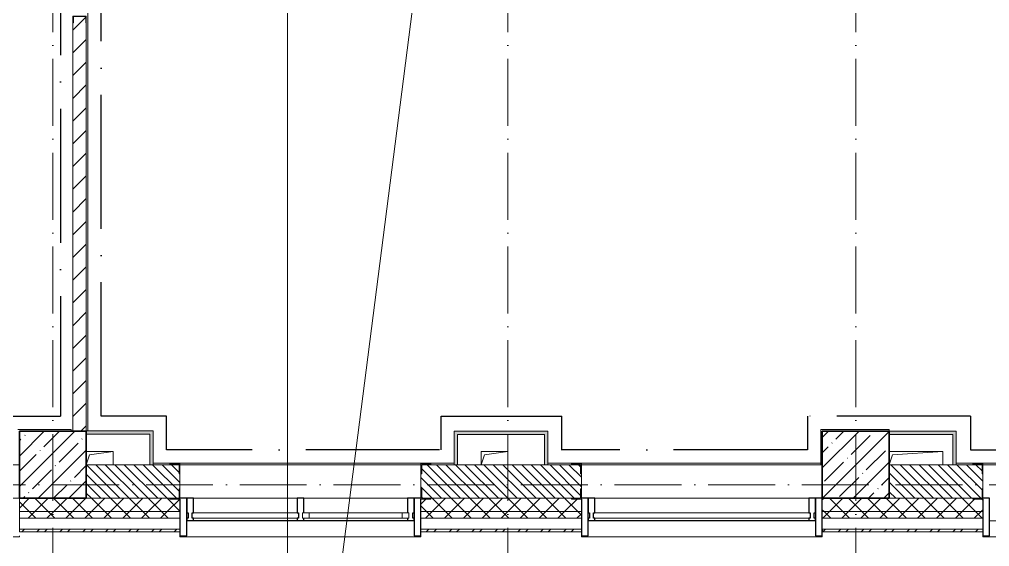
# Model space of a CAD drawing. Header units: millimetres. Extents: x -213536 to 1564669, y -45299 to 942238.
# Drawn here: x -188467 to -181217, y 183466 to 187402 of the extents above; entities that cross this region are included whole.
import ezdxf

# ---------------------------------------------------------------- set-up
doc = ezdxf.new("R2010")
doc.units = ezdxf.units.MM
for name, pattern in [('02 Штрихпунктирная _10 мм_', [1400, 1000, -200, 0, -200]), ('50_200_ШТРИХ_1Т_ш5_п1_п1_', [700, 500, -100, 0, -100]), ('Штрих короткий', [300, 150, -150])]:
    doc.linetypes.add(name, pattern=pattern)
for name, color, linetype, lineweight in [('0-1', 7, 'Continuous', 5), ('0-2', 7, 'Continuous', 9), ('Импосты витража', 7, 'Continuous', 9), ('Импосты витража-1', 7, 'Continuous', 25), ('Каркас_Импост', 7, 'Continuous', 13), ('Каркас_Импост-1', 7, 'Continuous', 9), ('Несущие колонны', 7, 'Continuous', 9), ('Несущие колонны-1', 7, 'Continuous', 35), ('Обобщенные модели', 7, 'Continuous', 9), ('Общие ребра', 7, 'Continuous', 9), ('Окна', 7, 'Continuous', 9), ('Оси-2', 7, '50_200_ШТРИХ_1Т_ш5_п1_п1_', 9), ('Остекление-1', 7, 'Continuous', 9), ('Перемычка-1', 7, 'Штрих короткий', 9), ('Стены', 7, 'Continuous', 9), ('Стены-1', 7, 'Continuous', 13), ('Текстовые примечания', 7, 'Continuous', 9), ('Штриховка разреза-1', 7, 'Continuous', 9)]:
    doc.layers.add(name, color=color, linetype=linetype, lineweight=lineweight)
doc.layers.add('СТ-2_1', color=1, linetype='02 Штрихпунктирная _10 мм_', lineweight=90, true_color=0xff0000)
doc.layers.add('Штриховка разреза-4', color=1, linetype='Continuous', lineweight=9, true_color=0xff0000)
doc.layers.get('0-2').off()
pattern_1 = [(45, (0, 0), (-70.71068, 70.71068), []), (135, (0, 0), (-70.71068, -70.71068), [])]
pattern_2 = [(135, (0, 0), (-35.35534, -35.35534), [])]

# ---------------------------------------------------------------- blocks, each defined once
blk = doc.blocks.new('BSC_Колонна _Прямоугольная - 500х500-V70-АИ2_02_План отделки стен 2-го этажа _Часть 2_')
at = {"layer": 'Несущие колонны'}
h = blk.add_hatch(dxfattribs=at)
h.set_pattern_fill('FP_78', color=256, style=0, pattern_type=2)
h.set_pattern_definition([(45, (-22400, -150), (-114.0493, 114.0493), []), (45, (-22285.95, -150), (-114.0493, 114.0493), [201.613, -40.323, 3.353, -36.97])])
h.paths.add_polyline_path([(-250, -250), (250, -250), (250, 250), (-250, 250)], flags=0)
at = {"layer": 'Несущие колонны-1'}
for p, q in [((250, 250), (-250, 250)), ((-250, 250), (-250, -250)), ((250, -250), (250, 250)), ((-250, -250), (250, -250))]:
    blk.add_line(p, q, dxfattribs=at)
blk = doc.blocks.new('BSC_Колонна _Прямоугольная - 500х500-V96-АИ2_02_План отделки стен 2-го этажа _Часть 2_')
at = {"layer": 'Несущие колонны'}
h = blk.add_hatch(dxfattribs=at)
h.set_pattern_fill('FP_95', color=256, style=0, pattern_type=2)
h.set_pattern_definition([(45, (-28400, -150), (-114.04925, 114.04925), []), (45, (-28285.95, -150), (-114.04925, 114.04925), [201.613, -40.323, 3.353, -36.97])])
h.paths.add_polyline_path([(-250, -250), (250, -250), (250, 250), (-250, 250)], flags=0)
at = {"layer": 'Несущие колонны-1'}
for p, q in [((250, 250), (-250, 250)), ((-250, 250), (-250, -250)), ((250, -250), (250, 250)), ((-250, -250), (250, -250))]:
    blk.add_line(p, q, dxfattribs=at)
blk = doc.blocks.new('Проем_Дверь_Прямоугольный - 1800х2700h_оконные проемы-25805030-АИ2_02_План отделки стен 2-го этажа _Часть 2_')
at = {"layer": 'Перемычка-1'}
for p, q in [((900, 125), (-900, 125)), ((900, -125), (-900, -125))]:
    blk.add_line(p, q, dxfattribs=at)
blk = doc.blocks.new('PNS_Панель прямоугольная1 - Нр_Стекло - 40мм-25293744-АИ2_02_План отделки стен 2-го этажа _Часть 2_')
at = {"layer": 'Остекление-1'}
for p, q in [((-800, 40), (800, 40)), ((-810, 0), (810, 0)), ((800, 0), (-800, 0))]:
    blk.add_line(p, q, dxfattribs=at)
blk = doc.blocks.new('Прямоугольный импост - Импост структурный с накладкой - 150мм-25651488-АИ2_02_План отделки стен 2-го этажа _Часть 2_')
at = {"layer": 'Импосты витража'}
for p, q in [((44650, -100), (46250, -100)), ((44650, -267), (46250, -267))]:
    blk.add_line(p, q, dxfattribs=at)
blk = doc.blocks.new('Прямоугольный импост - Импост структурный с накладкой - 150мм-25651501-АИ2_02_План отделки стен 2-го этажа _Часть 2_')
at = {"layer": 'Импосты витража-1'}
for p, q in [((-25, 0), (-25, 17)), ((-25, 17), (25, 17)), ((-15, 0), (-25, 0)), ((-15, -40), (-15, 0)), ((25, 0), (15, 0)), ((15, 0), (15, -40)), ((25, 17), (25, 0)), ((-25, -150), (-25, -40)), ((-25, -40), (-15, -40)), ((15, -40), (25, -40)), ((25, -40), (25, -150)), ((25, -150), (-25, -150))]:
    blk.add_line(p, q, dxfattribs=at)
blk = doc.blocks.new('PNS_Панель прямоугольная2 - Нр_Стекло - 40мм-26243474-АИ2_02_План отделки стен 2-го этажа _Часть 2_')
at = {"layer": 'Каркас_Импост'}
for p, q in [((-397.5, 0), (-397.5, 40)), ((-397.5, 40), (-347.5, 40)), ((-347.5, 40), (-347.5, 0)), ((397.5, 40), (347.5, 40)), ((347.5, 40), (347.5, 0)), ((397.5, 0), (397.5, 40)), ((-347.5, 0), (-397.5, 0)), ((347.5, 0), (397.5, 0))]:
    blk.add_line(p, q, dxfattribs=at)
at = {"layer": 'Каркас_Импост-1'}
for p, q in [((-347.5, 40), (347.5, 40)), ((-347.5, 0), (347.5, 0))]:
    blk.add_line(p, q, dxfattribs=at)
blk = doc.blocks.new('Прямоугольный импост - Импост структурный с накладкой - 150мм-25647633-АИ2_02_План отделки стен 2-го этажа _Часть 2_')
at = {"layer": 'Импосты витража-1'}
for p, q in [((-25, 0), (-25, 17)), ((-25, 17), (25, 17)), ((-15, 0), (-25, 0)), ((-15, -40), (-15, 0)), ((25, 17), (25, 0)), ((-25, -150), (-25, -40)), ((-25, -40), (-15, -40)), ((25, -40), (25, -150)), ((25, -150), (-25, -150))]:
    blk.add_line(p, q, dxfattribs=at)
blk = doc.blocks.new('Прямоугольный импост - Импост структурный с накладкой - 150мм-25647642-АИ2_02_План отделки стен 2-го этажа _Часть 2_')
at = {"layer": 'Импосты витража'}
for p, q in [((42475, -100), (43250, -100)), ((42475, -267), (43250, -267))]:
    blk.add_line(p, q, dxfattribs=at)
blk = doc.blocks.new('Прямоугольный импост - Импост структурный с накладкой - 150мм-V150-АИ2_02_План отделки стен 2-го этажа _Часть 2_')
at = {"layer": 'Импосты витража-1'}
for p, q in [((-25, 0), (-25, 17)), ((-25, 17), (25, 17)), ((25, 0), (15, 0)), ((15, 0), (15, -40)), ((25, 17), (25, 0)), ((-25, -150), (-25, -40)), ((15, -40), (25, -40)), ((25, -40), (25, -150)), ((25, -150), (-25, -150))]:
    blk.add_line(p, q, dxfattribs=at)
blk = doc.blocks.new('PNS_Панель прямоугольная1 - Нр_Стекло - 40мм-25259299-АИ2_02_План отделки стен 2-го этажа _Часть 2_')
at = {"layer": 'Остекление-1'}
for p, q in [((-387.5, 40), (387.5, 40)), ((-397.5, 0), (397.5, 0)), ((387.5, 0), (-387.5, 0))]:
    blk.add_line(p, q, dxfattribs=at)
blk = doc.blocks.new('Прямоугольный импост - Импост структурный с накладкой - 150мм-25647644-АИ2_02_План отделки стен 2-го этажа _Часть 2_')
at = {"layer": 'Импосты витража-1'}
for p, q in [((-25, 0), (-25, 17)), ((-25, 17), (25, 17)), ((-15, 0), (-25, 0)), ((-15, -40), (-15, 0)), ((25, 0), (15, 0)), ((15, 0), (15, -40)), ((25, 17), (25, 0)), ((-25, -150), (-25, -40)), ((-25, -40), (-15, -40)), ((15, -40), (25, -40)), ((25, -40), (25, -150)), ((25, -150), (-25, -150))]:
    blk.add_line(p, q, dxfattribs=at)
blk = doc.blocks.new('Прямоугольный импост - Откос НВФ_50х280 мм-V159-АИ2_02_План отделки стен 2-го этажа _Часть 2_')
at = {"layer": 'Импосты витража-1'}
for p, q in [((-50, 130), (0, 130)), ((-50, -150), (-50, 130)), ((0, 130), (0, -150)), ((0, -150), (-50, -150))]:
    blk.add_line(p, q, dxfattribs=at)
blk = doc.blocks.new('Прямоугольный импост - Откос НВФ_50х280 мм-25995273-АИ2_02_План отделки стен 2-го этажа _Часть 2_')
at = {"layer": 'Импосты витража-1'}
for p, q in [((0, 130), (-50, 130)), ((-50, 130), (-50, -150)), ((0, -144), (0, 130)), ((-50, -150), (0, -150))]:
    blk.add_line(p, q, dxfattribs=at)
blk = doc.blocks.new('Прямоугольный импост - Откос НВФ_50х280 мм-25993838-АИ2_02_План отделки стен 2-го этажа _Часть 2_')
at = {"layer": 'Импосты витража-1'}
for p, q in [((0, 130), (-50, 130)), ((-50, 130), (-50, -150)), ((0, -144), (0, 130)), ((-50, -150), (0, -150))]:
    blk.add_line(p, q, dxfattribs=at)
blk = doc.blocks.new('Прямоугольный импост - Откос НВФ_50х280 мм-25993834-АИ2_02_План отделки стен 2-го этажа _Часть 2_')
at = {"layer": 'Импосты витража-1'}
for p, q in [((-50, 130), (0, 130)), ((-50, -150), (-50, 130)), ((0, 130), (0, -144)), ((0, -150), (-50, -150))]:
    blk.add_line(p, q, dxfattribs=at)
blk = doc.blocks.new('Фахверк_СКБ_Уголок - 250_2700-27497298-АИ2_02_План отделки стен 2-го этажа _Часть 2_')
at = {"layer": 'Обобщенные модели'}
for p, q in [((200, 181), (125, 181)), ((125, 181), (125, 106)), ((131, 106), (131, 175)), ((131, 175), (200, 175)), ((200, 175), (200, 181)), ((125, 106), (131, 106)), ((131, -6), (125, -6)), ((125, -6), (125, -81)), ((131, -75), (131, -6)), ((125, -81), (200, -81)), ((200, -75), (131, -75)), ((200, -81), (200, -75))]:
    blk.add_line(p, q, dxfattribs=at)
blk = doc.blocks.new('154_Фахверк_СКБ_Швеллер - Тип_100_3550-28487752-АИ2_02_План отделки стен 2-го этажа _Часть 2_')
at = {"layer": 'Обобщенные модели'}
for p, q in [((175, 50), (125, 50)), ((125, 50), (125, -50)), ((128, 47), (175, 47)), ((128, -47), (128, 47)), ((175, 47), (175, 50)), ((125, -50), (175, -50)), ((175, -47), (128, -47)), ((175, -50), (175, -47))]:
    blk.add_line(p, q, dxfattribs=at)
blk = doc.blocks.new('AR_Отверстие прямоугольное _в плите_ - AR_Отверстие прямоугольное _в плите_-30510712-АИ2_02_План отделки стен 2-го этажа _Часть 2_')
at = {"layer": 'Обобщенные модели'}
for p, q in [((100, 50), (-100, 50)), ((-100, -50), (-75, 25)), ((-75, 25), (100, 50)), ((100, -50), (100, 50))]:
    blk.add_line(p, q, dxfattribs=at)
blk = doc.blocks.new('AR_Отверстие прямоугольное _в плите_ - AR_Отверстие прямоугольное _в плите_-30511394-АИ2_02_План отделки стен 2-го этажа _Часть 2_')
at = {"layer": 'Обобщенные модели'}
for p, q in [((200, 50), (-200, 50)), ((-200, -50), (-175, 25)), ((-175, 25), (200, 50)), ((200, -50), (200, 50))]:
    blk.add_line(p, q, dxfattribs=at)
blk = doc.blocks.new('AR_Отверстие прямоугольное _в плите_ - AR_Отверстие прямоугольное _в плите_-V214-АИ2_02_План отделки стен 2-го этажа _Часть 2_')
at = {"layer": 'Обобщенные модели'}
for p, q in [((100, 50), (-100, 50)), ((-100, 50), (-100, -50)), ((-100, -50), (-75, 25)), ((-75, 25), (100, 50)), ((100, -50), (100, 50))]:
    blk.add_line(p, q, dxfattribs=at)
blk = doc.blocks.new('Отлив_СКБ - Отлив витража_120_НВФ-31885687-АИ2_02_План отделки стен 2-го этажа _Часть 2_')
at = {"layer": 'Окна'}
for p, q in [((1750, -2), (50, -2)), ((0, -120), (0, -113)), ((0, -120), (1800, -120)), ((1800, -113), (1800, -120))]:
    blk.add_line(p, q, dxfattribs=at)
blk = doc.blocks.new('0125-Р-ОО-Ш2-АР-о_23_10_2024_rvt-1-АИ2_02_План отделки стен 2-го этажа _Часть 2_')
at = {"layer": 'Штриховка разреза-1'}
h = blk.add_hatch(dxfattribs=at)
h.set_pattern_fill('FP_3', color=256, style=0, pattern_type=2)
h.set_pattern_definition([(45, (0, 0), (-84.8528, 84.8528), [])])
h.paths.add_polyline_path([(22550, 400), (22650, 400), (22650, 3450), (22647, 3450), (22647, 3497), (22553, 3497), (22553, 3450), (22550, 3450), (22550, 1416.9)], flags=0)
h.paths.add_polyline_path([(22650, 3500), (22649.2, 5854), (22642.4, 5854), (22642.4, 5895.5), (22557.6, 5895.5), (22557.6, 5854), (22550, 5854), (22550, 3500), (22647, 3500)], flags=0)
h.paths.add_polyline_path([(22647, 7053), (22647, 7100), (22553, 7100), (22553, 7053), (22644, 7053)], flags=0)
h = blk.add_hatch(dxfattribs=at)
h.set_pattern_fill('FP_2', color=256, style=0, pattern_type=2)
h.set_pattern_definition(pattern_2)
h.paths.add_polyline_path([(25779, -100), (26344, -100), (26344, -31), (26350, -31), (26350, 81), (26344, 81), (26344, 150), (25156, 150), (25156, 81), (25150, 81), (25150, -31), (25156, -31), (25156, -100), (25313, -100)], flags=0)
h.paths.add_polyline_path([(23344, -100), (23344, -31), (23350, -31), (23350, 81), (23344, 81), (23344, 150), (22650, 150), (22650, -100), (23275, -100)], flags=0)
h = blk.add_hatch(dxfattribs=at)
h.set_pattern_fill('FP_2', color=256, style=0, pattern_type=2)
h.set_pattern_definition(pattern_2)
h.paths.add_polyline_path([(29040.9, -100), (29344, -100), (29344, -31), (29350, -31), (29350, 81), (29344, 81), (29344, 150), (28650, 150), (28650, -100)], flags=0)
h = blk.add_hatch(dxfattribs=at)
h.set_pattern_fill('FP_81', color=256, style=0, pattern_type=2)
h.set_pattern_definition(pattern_1)
h.paths.add_polyline_path([(103134.1, -200), (103600, -200), (103600, -100), (94575, -100), (94575, -106), (94500, -106), (94500, -200), (102202.1, -200)], flags=0)
h.paths.add_polyline_path([(91850, -200), (92700, -200), (92700, -106), (92625, -106), (92625, -100), (84750, -100), (84750, -200), (91350, -200)], flags=0)
h.paths.add_polyline_path([(83562.3, -200), (83750, -200), (83750, -100), (82625, -100), (82625, -106), (82550, -106), (82550, -200), (83250, -200)], flags=0)
h.paths.add_polyline_path([(74750, -200), (74750, -100), (73425, -100), (73425, -106), (73350, -106), (73350, -200), (74242.4, -200)], flags=0)
h.paths.add_polyline_path([(71446.5, -200), (71550, -200), (71550, -106), (71475, -106), (71475, -100), (70425, -100), (70425, -106), (70350, -106), (70350, -200), (71200, -200)], flags=0)
h.paths.add_polyline_path([(67718.5, -200), (68549.7, -200), (68549.7, -106), (68475, -106), (68475, -100), (67425, -100), (67425, -106), (67350, -106), (67350, -200)], flags=0)
h.paths.add_polyline_path([(64700, -200), (65550, -200), (65550, -106), (65475, -106), (65475, -100), (64425, -100), (64425, -106), (64350, -106), (64350, -200), (64456.5, -200)], flags=0)
h.paths.add_polyline_path([(62550, -200), (62550, -106), (62475, -106), (62475, -100), (61425, -100), (61425, -106), (61350, -106), (61350, -200), (62126.6, -200)], flags=0)
h.paths.add_polyline_path([(56534.6, -200), (56550, -200), (56550, -106), (56475, -106), (56475, -100), (55425, -100), (55425, -106), (55350, -106), (55350, -200), (56200, -200)], flags=0)
h.paths.add_polyline_path([(53272.7, -200), (53550, -200), (53550, -106), (53475, -106), (53475, -100), (52425, -100), (52425, -106), (52350, -106), (52350, -200), (52806.7, -200)], flags=0)
h.paths.add_polyline_path([(50550, -200), (50550, -106), (50475, -106), (50475, -100), (49425, -100), (49425, -106), (49350, -106), (49350, -200), (50010.7, -200)], flags=0)
h.paths.add_polyline_path([(47475, -200), (47550, -200), (47550, -106), (47475, -106), (47475, -100), (46425, -100), (46425, -106), (46350, -106), (46350, -200), (47214.7, -200)], flags=0)
h.paths.add_polyline_path([(44550, -200), (44550, -106), (44475, -106), (44475, -100), (43425, -100), (43425, -106), (43350, -106), (43350, -200), (44418.8, -200)], flags=0)
h.paths.add_polyline_path([(40700, -200), (41550, -200), (41550, -106), (41475, -105.4), (41475, -100), (40150, -100), (40150, -200), (40690.8, -200)], flags=0)
h.paths.add_polyline_path([(38344, -200), (38350, -200), (38350, -106), (38275, -106), (38275, -100), (37150, -100), (37150, -200), (38275, -200)], flags=0)
h.paths.add_polyline_path([(35350, -200), (35350, -106), (35275, -106), (35275, -100), (34225, -100), (34225, -106), (34150, -106), (34150, -200), (35344, -200)], flags=0)
h.paths.add_polyline_path([(32275, -200), (32350, -200), (32350, -106), (32275, -106), (32275, -100), (31150, -100), (31150, -200), (31650, -200)], flags=0)
h.paths.add_polyline_path([(29350, -200), (29350, -106), (29275, -106), (29275, -100), (28150, -100), (28150, -200), (29344, -200)], flags=0)
h.paths.add_polyline_path([(25779, -200), (26350, -200), (26350, -106), (26275, -106), (26275, -100), (25225, -100), (25225, -106), (25150, -106), (25150, -200), (25313, -200)], flags=0)
h.paths.add_polyline_path([(22650, -200), (23350, -200), (23350, -106), (23275, -106), (23275, -100), (22150, -100), (22150, -200)], flags=0)
h.paths.add_polyline_path([(19255.1, -200), (20350, -200), (20350, -106), (20275, -106), (20275, -100), (19150, -100), (19150, -200)], flags=0)
h.paths.add_polyline_path([(16459.1, -200), (17350, -200), (17350, -106), (17275, -106), (17275, -100), (16225, -100), (16225, -106), (16150, -106), (16150, -200)], flags=0)
h.paths.add_polyline_path([(14595.1, -200), (15150, -200), (15150, -106), (15075, -106), (15075, -100), (9825, -100), (9825, -106), (9750, -106), (9750, -200), (13663.1, -200)], flags=0)
h.paths.add_polyline_path([(8150, -200), (8750, -200), (8750, -106), (8675, -106), (8675, -100), (-100, -100), (-100, -200), (8071.2, -200)], flags=0)
h = blk.add_hatch(dxfattribs=at)
h.set_pattern_fill('FP_81', color=256, style=0, pattern_type=2)
h.set_pattern_definition(pattern_1)
h.paths.add_polyline_path([(103600, -250), (103700, -250), (103700, -200), (94500, -200), (94500, -250), (103134.1, -250)], flags=0)
h.paths.add_polyline_path([(91950.2, -250), (92700, -250), (92700, -200), (84750, -200), (84750, -250), (91018.2, -250)], flags=0)
h.paths.add_polyline_path([(83562.3, -250), (83750, -250), (83750, -200), (82550, -200), (82550, -250), (82630.3, -250)], flags=0)
h.paths.add_polyline_path([(74242.4, -250), (74750, -250), (74750, -200), (73350, -200), (73350, -250), (73776.4, -250)], flags=0)
h.paths.add_polyline_path([(70350, -250), (71550, -250), (71550, -200), (70350, -200)], flags=0)
h.paths.add_polyline_path([(68549.7, -250), (68549.7, -200), (67350, -200), (67350, -250), (67718.5, -250)], flags=0)
h.paths.add_polyline_path([(64350, -250), (65550, -250), (65550, -200), (64350, -200)], flags=0)
h.paths.add_polyline_path([(62550, -250), (62550, -200), (61350, -200), (61350, -250), (62126.6, -250)], flags=0)
h.paths.add_polyline_path([(56550, -250), (56550, -200), (55350, -200), (55350, -250), (56534.6, -250)], flags=0)
h.paths.add_polyline_path([(53550, -250), (53550, -200), (52350, -200), (52350, -250), (53272.7, -250)], flags=0)
h.paths.add_polyline_path([(50550, -250), (50550, -200), (49350, -200), (49350, -250), (50010.7, -250)], flags=0)
h.paths.add_polyline_path([(47214.7, -250), (47550, -250), (47550, -200), (46350, -200), (46350, -250), (46748.7, -250)], flags=0)
h.paths.add_polyline_path([(43486.8, -250), (44550, -250), (44550, -200), (43350, -200), (43350, -250)], flags=0)
h.paths.add_polyline_path([(41550, -250), (41550, -200), (40150, -200), (40150, -250), (40690.8, -250)], flags=0)
h.paths.add_polyline_path([(37894.8, -250), (38350, -250), (38350, -200), (37150, -200), (37150, -250)], flags=0)
h.paths.add_polyline_path([(35098.9, -250), (35350, -250), (35350, -200), (34150, -200), (34150, -250), (34166.9, -250)], flags=0)
h.paths.add_polyline_path([(32302.9, -250), (32350, -250), (32350, -200), (31150, -200), (31150, -250), (31370.9, -250)], flags=0)
h.paths.add_polyline_path([(29040.9, -250), (29350, -250), (29350, -200), (28150, -200), (28150, -250), (28575, -250)], flags=0)
h.paths.add_polyline_path([(25313, -250), (26350, -250), (26350, -200), (25150, -200), (25150, -250)], flags=0)
h.paths.add_polyline_path([(22983, -250), (23350, -250), (23350, -200), (22150, -200), (22150, -250)], flags=0)
h.paths.add_polyline_path([(20350, -250), (20350, -200), (19150, -200), (19150, -250), (20187, -250)], flags=0)
h.paths.add_polyline_path([(17350, -250), (17350, -200), (16150, -200), (16150, -250), (16459.1, -250)], flags=0)
h.paths.add_polyline_path([(14595.1, -250), (15150, -250), (15150, -200), (9750, -200), (9750, -250), (13663.1, -250)], flags=0)
h.paths.add_polyline_path([(8537.2, -250), (8750, -250), (8750, -200), (-200, -200), (-200, -250), (8071.2, -250)], flags=0)
h = blk.add_hatch(dxfattribs=at)
h.set_pattern_fill('FP_80', color=256, style=0, pattern_type=2)
h.set_pattern_definition([(45, (0, 0), (-85.5366, 85.5366), []), (45, (57.02, 0), (-85.5366, 85.5366), [])])
h.paths.add_polyline_path([(40665, -350), (40665, -330), (40151, -330), (40151, -350)], flags=0)
h.paths.add_polyline_path([(38350, -350), (38350, -330), (37150, -330), (37150, -350), (37894.8, -350)], flags=0)
h.paths.add_polyline_path([(35350, -350), (35350, -330), (34151, -330), (34151, -350), (35098.9, -350)], flags=0)
h.paths.add_polyline_path([(31370.9, -350), (32350, -350), (32350, -330), (31150, -330), (31150, -350)], flags=0)
h.paths.add_polyline_path([(29040.9, -350), (29350, -350), (29350, -330), (28151, -330), (28151, -350), (28575, -350)], flags=0)
h.paths.add_polyline_path([(26245, -350), (26350, -350), (26350, -330), (25150, -330), (25150, -350), (25779, -350)], flags=0)
h.paths.add_polyline_path([(23350, -350), (23350, -330), (22150, -330), (22150, -350), (22983, -350)], flags=0)
h.paths.add_polyline_path([(20187, -350), (20350, -350), (20350, -330), (19150, -330), (19150, -350), (19255.1, -350)], flags=0)
h.paths.add_polyline_path([(17350, -350), (17350, -330), (16150, -330), (16150, -350), (16459.1, -350)], flags=0)
h.paths.add_polyline_path([(15150, -350), (15150, -330), (9750, -330), (9750, -350), (14595.1, -350)], flags=0)
h.paths.add_polyline_path([(8071.2, -350), (8750, -350), (8750, -330), (-330, -330), (-330, -350), (7139.2, -350)], flags=0)
at = {"layer": 'Общие ребра'}
for p, q in [((23275, -100), (22650, -100)), ((22650, -100), (23275, -100)), ((26275, -100), (25225, -100)), ((25225, -100), (26275, -100)), ((22150, -200), (23350, -200)), ((25150, -200), (26350, -200)), ((28150, -200), (29350, -200)), ((22150, -250), (23350, -250)), ((25150, -250), (26350, -250)), ((28150, -250), (29350, -250))]:
    blk.add_line(p, q, dxfattribs=at)
at = {"layer": 'Стены'}
for p, q in [((23350, 150), (25150, 150)), ((26350, 150), (28138, 150)), ((29350, 150), (31150, 150))]:
    blk.add_line(p, q, dxfattribs=at)
at = {"layer": 'Стены-1'}
for p, q in [((22550, 3450), (22550, 400)), ((22650, 400), (22650, 3450)), ((23275, 150), (22650, 150)), ((26275, 150), (25225, 150)), ((29275, 150), (28650, 150)), ((23350, -31), (23350, 81)), ((25150, 81), (25150, -31)), ((26350, -31), (26350, 81)), ((29350, -31), (29350, 81)), ((22150, -100), (22150, -330)), ((23350, -330), (23350, -106)), ((25150, -106), (25150, -330)), ((26350, -330), (26350, -106)), ((28150, -100), (28150, -330)), ((29275, -100), (28650, -100)), ((28650, -100), (29275, -100)), ((29350, -330), (29350, -106)), ((22150, -330), (23350, -330)), ((23350, -330), (22150, -330)), ((22150, -330), (22150, -350)), ((22150, -350), (23350, -350)), ((23350, -350), (23350, -330)), ((25150, -330), (26350, -330)), ((26350, -330), (25150, -330)), ((25150, -330), (25150, -350)), ((25150, -350), (26350, -350)), ((26350, -350), (26350, -330)), ((28150, -330), (29350, -330)), ((29350, -330), (28151, -330)), ((28151, -330), (28151, -350)), ((28151, -350), (29350, -350)), ((29350, -350), (29350, -330))]:
    blk.add_line(p, q, dxfattribs=at)
at = {"layer": '0-2'}
for name, p, rotation in [('154_Фахверк_СКБ_Швеллер - Тип_100_3550-28487752-АИ2_02_План отделки стен 2-го этажа _Часть 2_', (22600, 3625), 269.9999999999999), ('Фахверк_СКБ_Уголок - 250_2700-27497298-АИ2_02_План отделки стен 2-го этажа _Часть 2_', (23475, 75), 180), ('Проем_Дверь_Прямоугольный - 1800х2700h_оконные проемы-25805030-АИ2_02_План отделки стен 2-го этажа _Часть 2_', (24250, 25), 180), ('Фахверк_СКБ_Уголок - 250_2700-27497298-АИ2_02_План отделки стен 2-го этажа _Часть 2_', (26475, 75), 180), ('Фахверк_СКБ_Уголок - 250_2700-27497298-АИ2_02_План отделки стен 2-го этажа _Часть 2_', (29475, 75), 180), ('Прямоугольный импост - Откос НВФ_50х280 мм-25993838-АИ2_02_План отделки стен 2-го этажа _Часть 2_', (23350, -250), 180), ('Прямоугольный импост - Откос НВФ_50х280 мм-25995273-АИ2_02_План отделки стен 2-го этажа _Часть 2_', (26350, -250), 180), ('Прямоугольный импост - Откос НВФ_50х280 мм-25993838-АИ2_02_План отделки стен 2-го этажа _Часть 2_', (29350, -250), 180)]:
    blk.add_blockref(name, p, dxfattribs=dict(at, rotation=rotation))
for name, p in [('BSC_Колонна _Прямоугольная - 500х500-V70-АИ2_02_План отделки стен 2-го этажа _Часть 2_', (22400, 150)), ('BSC_Колонна _Прямоугольная - 500х500-V96-АИ2_02_План отделки стен 2-го этажа _Часть 2_', (28400, 150)), ('AR_Отверстие прямоугольное _в плите_ - AR_Отверстие прямоугольное _в плите_-30510712-АИ2_02_План отделки стен 2-го этажа _Часть 2_', (22750, 200)), ('AR_Отверстие прямоугольное _в плите_ - AR_Отверстие прямоугольное _в плите_-V214-АИ2_02_План отделки стен 2-го этажа _Часть 2_', (25700, 200)), ('AR_Отверстие прямоугольное _в плите_ - AR_Отверстие прямоугольное _в плите_-30511394-АИ2_02_План отделки стен 2-го этажа _Часть 2_', (28850, 200)), ('Проем_Дверь_Прямоугольный - 1800х2700h_оконные проемы-25805030-АИ2_02_План отделки стен 2-го этажа _Часть 2_', (21250, 25)), ('Фахверк_СКБ_Уголок - 250_2700-27497298-АИ2_02_План отделки стен 2-го этажа _Часть 2_', (25025, -25)), ('Проем_Дверь_Прямоугольный - 1800х2700h_оконные проемы-25805030-АИ2_02_План отделки стен 2-го этажа _Часть 2_', (27250, 25)), ('Проем_Дверь_Прямоугольный - 1800х2700h_оконные проемы-25805030-АИ2_02_План отделки стен 2-го этажа _Часть 2_', (30250, 25)), ('Прямоугольный импост - Импост структурный с накладкой - 150мм-25647642-АИ2_02_План отделки стен 2-го этажа _Часть 2_', (-19025, 0)), ('Прямоугольный импост - Импост структурный с накладкой - 150мм-25647642-АИ2_02_План отделки стен 2-го этажа _Часть 2_', (-18200, 0)), ('Прямоугольный импост - Импост структурный с накладкой - 150мм-25651488-АИ2_02_План отделки стен 2-го этажа _Часть 2_', (-18200, 0)), ('PNS_Панель прямоугольная1 - Нр_Стекло - 40мм-25259299-АИ2_02_План отделки стен 2-го этажа _Часть 2_', (23837.5, -250)), ('PNS_Панель прямоугольная2 - Нр_Стекло - 40мм-26243474-АИ2_02_План отделки стен 2-го этажа _Часть 2_', (24662.5, -250)), ('PNS_Панель прямоугольная1 - Нр_Стекло - 40мм-25293744-АИ2_02_План отделки стен 2-го этажа _Часть 2_', (27250, -250)), ('Отлив_СКБ - Отлив витража_120_НВФ-31885687-АИ2_02_План отделки стен 2-го этажа _Часть 2_', (20350, -267)), ('Отлив_СКБ - Отлив витража_120_НВФ-31885687-АИ2_02_План отделки стен 2-го этажа _Часть 2_', (23350, -267)), ('Отлив_СКБ - Отлив витража_120_НВФ-31885687-АИ2_02_План отделки стен 2-го этажа _Часть 2_', (26350, -267)), ('Отлив_СКБ - Отлив витража_120_НВФ-31885687-АИ2_02_План отделки стен 2-го этажа _Часть 2_', (29350, -267))]:
    blk.add_blockref(name, p, dxfattribs=at)
at = {"layer": '0-2', "extrusion": (0, 0, -1), "rotation": 180}
for name, p in [('Прямоугольный импост - Импост структурный с накладкой - 150мм-25647644-АИ2_02_План отделки стен 2-го этажа _Часть 2_', (-23425, -250)), ('Прямоугольный импост - Импост структурный с накладкой - 150мм-25647633-АИ2_02_План отделки стен 2-го этажа _Часть 2_', (-24250, -250)), ('Прямоугольный импост - Импост структурный с накладкой - 150мм-V150-АИ2_02_План отделки стен 2-го этажа _Часть 2_', (-25075, -250)), ('Прямоугольный импост - Откос НВФ_50х280 мм-25993834-АИ2_02_План отделки стен 2-го этажа _Часть 2_', (-25150, -250)), ('Прямоугольный импост - Импост структурный с накладкой - 150мм-25651501-АИ2_02_План отделки стен 2-го этажа _Часть 2_', (-26425, -250)), ('Прямоугольный импост - Импост структурный с накладкой - 150мм-25651501-АИ2_02_План отделки стен 2-го этажа _Часть 2_', (-28075, -250)), ('Прямоугольный импост - Откос НВФ_50х280 мм-V159-АИ2_02_План отделки стен 2-го этажа _Часть 2_', (-28150, -250))]:
    blk.add_blockref(name, p, dxfattribs=at)
blk = doc.blocks.new('Оси1')
at = {"layer": 'Оси-2'}
for p, q in [((228645.6, 210594.5), (228645.6, 264395.4)), ((232045.6, 210594.5), (232045.6, 264395.4)), ((234645.6, 210594.5), (234645.6, 225549.9)), ((312453.9, 212815.2), (203926.8, 212815.2))]:
    blk.add_line(p, q, dxfattribs=at)

msp = doc.modelspace()

# ---------------------------------------------------------------- hatches: boundary and pattern name
at = {"layer": 'Штриховка разреза-4'}
for points in [[(-187967, 184304.8), (-187467, 184304.8), (-187467, 184329.8), (-187967, 184329.8), (-187967, 184327.3)], [(-187467, 184077.3), (-187467, 184304.8), (-187492, 184304.8), (-187492, 184077.3)], [(-185192, 184302.3), (-184517, 184302.3), (-184517, 184327.3), (-185217, 184327.3), (-185217, 184302.3)], [(-185192, 184077.3), (-185192, 184302.3), (-185217, 184302.3), (-185217, 184077.3)], [(-184517, 184077.3), (-184517, 184302.3), (-184542, 184302.3), (-184542, 184077.3)], [(-181967, 184302.3), (-181467, 184302.3), (-181467, 184327.3), (-181967, 184327.3)], [(-181467, 184077.3), (-181467, 184302.3), (-181492, 184302.3), (-181492, 184077.3)]]:
    msp.add_hatch(color=256, dxfattribs=at).paths.add_polyline_path(points, flags=0)

# ---------------------------------------------------------------- linework, layer by layer
at = {"layer": 'Общие ребра'}
for p, q in [((-188079, 184327.3), (-188079, 184339.3)), ((-187967, 184329.8), (-187955, 184329.8)), ((-187467, 184089.3), (-187467, 184077.3)), ((-185217, 184077.3), (-185217, 184089.3)), ((-184517, 184089.3), (-184517, 184077.3)), ((-181467, 184089.3), (-181467, 184077.3))]:
    msp.add_line(p, q, dxfattribs=at)
at = {"layer": 'СТ-2_1', "lineweight": 25}
for p, q in [((-188159, 190935.3), (-188159, 184439.3)), ((-187855, 184439.3), (-187855, 190915.3)), ((-188579, 184439.3), (-188159, 184439.3)), ((-187367, 184439.3), (-187855, 184439.3)), ((-187367, 184189.3), (-187367, 184439.3)), ((-185314.2, 184439.3), (-184414.2, 184439.3)), ((-185314.2, 184189.3), (-185314.2, 184439.3)), ((-184414.2, 184189.3), (-184414.2, 184439.3)), ((-181359, 184439.3), (-182579, 184439.3)), ((-182579, 184439.3), (-182579, 184189.3)), ((-181359, 184439.3), (-181359, 184189.3)), ((-185327, 184189.3), (-187367, 184189.3)), ((-182579, 184189.3), (-184419, 184189.3)), ((-181359, 184189.3), (-179579, 184189.3))]:
    msp.add_line(p, q, dxfattribs=at)
at = {"layer": 'Стены'}
for p, q in [((-187267, 184089.3), (-185467, 184089.3)), ((-184267, 184089.3), (-182479, 184089.3)), ((-181267, 184089.3), (-179479, 184089.3)), ((-185467, 184077.3), (-187267, 184077.3)), ((-182479, 184077.3), (-184267, 184077.3)), ((-179479, 184077.3), (-181267, 184077.3))]:
    msp.add_line(p, q, dxfattribs=at)
at = {"layer": 'Стены-1'}
for p, q in [((-187955, 184329.8), (-187955, 191015.3)), ((-187967, 187377.3), (-187967, 184327.3)), ((-188079, 184339.3), (-188479, 184339.3)), ((-187967, 184304.8), (-187492, 184304.8)), ((-187467, 184329.8), (-187955, 184329.8)), ((-187492, 184304.8), (-187492, 184077.3)), ((-187467, 184089.3), (-187467, 184329.8)), ((-184517, 184327.3), (-185217, 184327.3)), ((-185217, 184327.3), (-185217, 184089.3)), ((-185192, 184302.3), (-184542, 184302.3)), ((-185192, 184077.3), (-185192, 184302.3)), ((-184542, 184302.3), (-184542, 184077.3)), ((-184517, 184089.3), (-184517, 184327.3)), ((-181967, 184339.3), (-182479, 184339.3)), ((-182479, 184339.3), (-182479, 184077.3)), ((-181967, 184327.3), (-181967, 184339.3)), ((-181467, 184327.3), (-181967, 184327.3)), ((-181967, 184302.3), (-181492, 184302.3)), ((-181492, 184302.3), (-181492, 184077.3)), ((-181467, 184089.3), (-181467, 184327.3)), ((-187267, 184089.3), (-187467, 184089.3)), ((-187267, 184083.3), (-187267, 184089.3)), ((-185217, 184089.3), (-185467, 184089.3)), ((-185467, 184089.3), (-185467, 184083.3)), ((-184267, 184089.3), (-184517, 184089.3)), ((-184267, 184083.3), (-184267, 184089.3)), ((-181267, 184089.3), (-181467, 184089.3)), ((-181267, 184083.3), (-181267, 184089.3)), ((-187492, 184077.3), (-187342, 184077.3)), ((-185392, 184077.3), (-185192, 184077.3)), ((-184542, 184077.3), (-184342, 184077.3)), ((-182479, 184077.3), (-182467, 184077.3)), ((-181492, 184077.3), (-181342, 184077.3))]:
    msp.add_line(p, q, dxfattribs=at)
at = {"layer": 'Текстовые примечания'}
for p in [(-185005.1, 191570.3), (-186462.4, 191427.7)]:
    msp.add_line(p, (-186462.4, 180200.3), dxfattribs=at)

# ---------------------------------------------------------------- block references
at = {"color": 2, "lineweight": 30}
msp.add_blockref('Оси1', (-416862.6, -28888), dxfattribs=at)
at = {"layer": '0-1'}
msp.add_blockref('0125-Р-ОО-Ш2-АР-о_23_10_2024_rvt-1-АИ2_02_План отделки стен 2-го этажа _Часть 2_', (-210617, 183927.3), dxfattribs=at)

doc.saveas('drawing.dxf')
